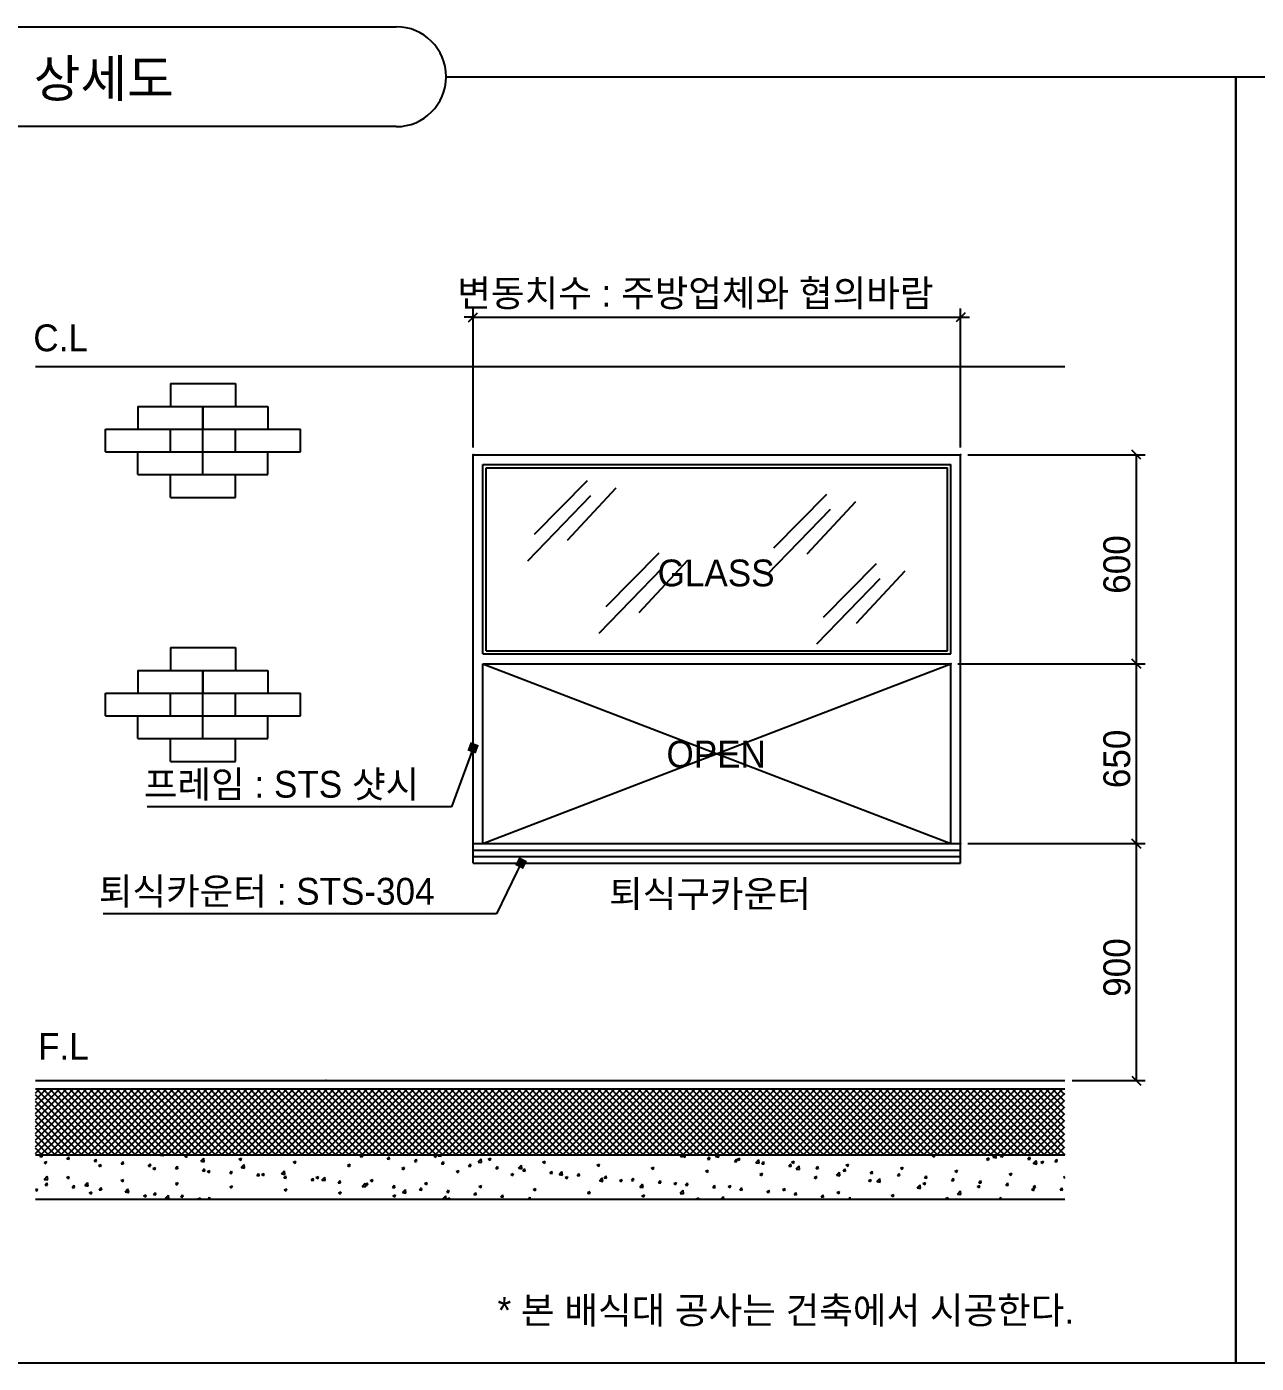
# Model space of a CAD drawing. Header units: millimetres. Extents: x 64500 to 245413, y 550 to 33013.
# Drawn here: x 222193 to 229129, y 2374 to 9909 of the extents above; entities that cross this region are included whole.
import ezdxf
from ezdxf.enums import TextEntityAlignment as Align

# ---------------------------------------------------------------- set-up
doc = ezdxf.new("R2010")
doc.units = ezdxf.units.MM
doc.header["$LTSCALE"] = 150
doc.header["$MEASUREMENT"] = 0
doc.header["$PDSIZE"] = -10
doc.layers.get('0').update_dxf_attribs({"linetype": 'CONTINUOUS'})
doc.layers.get('Defpoints').update_dxf_attribs({"color": 171, "linetype": 'CONTINUOUS'})
doc.layers.add('KITCHEN DIM', color=7, linetype='CONTINUOUS')
doc.layers.add('SUNIL_BLOCK', color=29, linetype='CONTINUOUS')
doc.styles.add('선일금속', font='')
doc.styles.get('선일금속').set_extended_font_data('Dotum')

# ---------------------------------------------------------------- blocks, each defined once
blk = doc.blocks.new('A$C58F52477')
for p, q in [((11610.5, 7020.8), (11550.5, 7020.8)), ((11610.5, 6145.9), (11610.5, 7080.8)), ((11610.5, 7020.8), (14884.2, 7020.8)), ((14884.2, 6145.9), (14884.2, 7080.8)), ((14884.2, 7020.8), (14944.2, 7020.8)), ((14932.2, 6097.9), (16124.9, 6097.9)), ((16064.9, 4695.3), (16064.9, 6097.9)), ((14866.7, 4695.3), (16124.9, 4695.3)), ((14866.7, 4695.3), (16124.9, 4695.3)), ((16064.9, 3488.4), (16064.9, 4695.3)), ((11589.8, 4074.5), (11464.9, 3735.8)), ((11329.9, 3735.8), (9420.8, 3735.8)), ((11464.9, 3735.8), (11329.9, 3735.8)), ((14932.2, 3488.4), (16124.9, 3488.4)), ((14932.2, 3488.4), (16124.9, 3488.4)), ((16064.9, 1897.4), (16064.9, 3488.4)), ((11906.7, 3303.5), (11767.9, 3016.8)), ((11629.9, 3016.8), (9125.2, 3016.8)), ((11767.9, 3016.8), (11629.9, 3016.8)), ((15633.2, 1897.4), (16124.9, 1897.4))]:
    blk.add_line(p, q)
at = {"color": 0, "linetype": 'ByBlock', "lineweight": -2}
for p, q in [((11580.5, 6990.8), (11640.5, 7050.8)), ((14914.2, 7050.8), (14854.2, 6990.8)), ((16094.9, 6067.9), (16034.9, 6127.9)), ((16034.9, 4725.3), (16094.9, 4665.3)), ((16094.9, 4665.3), (16034.9, 4725.3)), ((11600.2, 4102.7), (11589.8, 4074.5)), ((16034.9, 3518.4), (16094.9, 3458.4)), ((16094.9, 3458.4), (16034.9, 3518.4)), ((11919.8, 3330.5), (11906.7, 3303.5)), ((16034.9, 1927.4), (16094.9, 1867.4))]:
    blk.add_line(p, q, dxfattribs=at)
at = {"color": 0, "linetype": 'ByBlock'}
for points in [[(11572, 4113.1), (11592.8, 4169.4), (11628.3, 4092.3), (11649.1, 4148.6)], [(11892.8, 3343.6), (11919, 3397.6), (11946.8, 3317.4), (11972.9, 3371.4)]]:
    blk.add_solid(points, dxfattribs=at)
at = {"layer": 'Defpoints', "color": 0, "linetype": 'ByBlock'}
blk.add_point((15585.2, 1897.4), dxfattribs=at)
at = {"layer": 'SUNIL_BLOCK'}
for p, q in [((5637.7, 8970.9), (11094.3, 8970.9)), ((11429.4, 8635.8), (16732, 8635.8)), ((16732, 8635.8), (16732, 0)), ((11094.3, 8300.7), (5637.7, 8300.7)), ((8670.7, 6690.5), (15585.2, 6690.5)), ((9577.9, 6575.8), (10014.4, 6575.8)), ((9577.9, 6575.8), (9577.9, 6423)), ((10014.4, 6575.8), (10014.4, 6423)), ((9359.7, 6423), (10232.7, 6423)), ((9359.7, 6423), (9359.7, 6270.3)), ((9796.2, 5964.7), (9796.2, 6423)), ((9796.2, 6423), (9796.2, 6270.3)), ((9796.2, 6423), (9796.2, 6270.3)), ((10232.7, 6423), (10232.7, 6270.3)), ((9141.4, 6270.3), (10450.9, 6270.3)), ((9141.4, 6117.5), (9141.4, 6270.3)), ((9359.7, 6270.3), (10232.7, 6270.3)), ((9577.9, 6117.5), (9577.9, 6270.3)), ((10014.4, 6117.5), (10014.4, 6270.3)), ((10450.9, 6117.5), (10450.9, 6270.3)), ((9141.4, 6117.5), (10450.9, 6117.5)), ((9359.7, 5964.7), (9359.7, 6117.5)), ((9796.2, 5964.7), (9796.2, 6117.5)), ((9796.2, 5964.7), (9796.2, 6117.5)), ((10232.7, 5964.7), (10232.7, 6117.5)), ((11610.5, 6097.9), (14884.2, 6097.9)), ((11610.5, 3357.5), (11610.5, 6097.9)), ((11676, 6032.5), (14818.7, 6032.5)), ((11676, 4760.8), (11676, 6032.5)), ((11697.8, 6010.6), (14796.9, 6010.6)), ((11697.8, 4782.6), (11697.8, 6010.6)), ((14796.9, 4782.6), (14796.9, 6010.6)), ((14818.7, 4760.8), (14818.7, 6032.5)), ((14884.2, 3357.5), (14884.2, 6097.9)), ((9359.7, 5964.7), (10232.7, 5964.7)), ((9577.9, 5811.9), (9577.9, 5964.7)), ((10014.4, 5811.9), (10014.4, 5964.7)), ((12375.9, 5923.2), (12019.9, 5562.2)), ((12569.9, 5874.2), (12242.9, 5522.2)), ((13983.9, 5831.2), (13627.9, 5470.2)), ((9577.9, 5811.9), (10014.4, 5811.9)), ((12399.9, 5822.2), (11974.9, 5384.2)), ((14177.9, 5782.2), (13850.9, 5430.2)), ((14007.9, 5730.2), (13582.9, 5292.2)), ((12856.9, 5437.2), (12500.9, 5076.2)), ((13050.9, 5388.2), (12723.9, 5036.2)), ((12880.9, 5336.2), (12455.9, 4898.2)), ((14316.9, 5366.2), (13960.9, 5005.2)), ((14510.9, 5317.2), (14183.9, 4965.2)), ((14340.9, 5265.2), (13915.9, 4827.2)), ((9577.9, 4803.8), (10014.4, 4803.8)), ((9577.9, 4803.8), (9577.9, 4651)), ((10014.4, 4803.8), (10014.4, 4651)), ((11676, 4760.8), (14818.7, 4760.8)), ((11697.8, 4782.6), (14796.9, 4782.6)), ((11676, 4695.3), (14818.7, 3488.4)), ((11676, 3488.4), (14818.7, 4695.3)), ((11676, 4695.3), (14818.7, 4695.3)), ((11676, 4695.3), (14818.7, 4695.3)), ((11676, 3488.4), (11676, 4695.3)), ((14818.7, 3488.4), (14818.7, 4695.3)), ((9359.7, 4651), (10232.7, 4651)), ((9359.7, 4651), (9359.7, 4498.3)), ((9796.2, 4192.7), (9796.2, 4651)), ((9796.2, 4651), (9796.2, 4498.3)), ((9796.2, 4651), (9796.2, 4498.3)), ((10232.7, 4651), (10232.7, 4498.3)), ((9141.4, 4498.3), (10450.9, 4498.3)), ((9141.4, 4345.5), (9141.4, 4498.3)), ((9359.7, 4498.3), (10232.7, 4498.3)), ((9577.9, 4345.5), (9577.9, 4498.3)), ((10014.4, 4345.5), (10014.4, 4498.3)), ((10450.9, 4345.5), (10450.9, 4498.3)), ((9141.4, 4345.5), (10450.9, 4345.5)), ((9359.7, 4192.7), (9359.7, 4345.5)), ((9796.2, 4192.7), (9796.2, 4345.5)), ((9796.2, 4192.7), (9796.2, 4345.5)), ((10232.7, 4192.7), (10232.7, 4345.5)), ((9359.7, 4192.7), (10232.7, 4192.7)), ((9577.9, 4039.9), (9577.9, 4192.7)), ((10014.4, 4039.9), (10014.4, 4192.7)), ((9577.9, 4039.9), (10014.4, 4039.9)), ((11610.5, 3488.4), (14884.2, 3488.4)), ((11610.5, 3444.8), (14884.2, 3444.8)), ((11610.5, 3401.2), (14884.2, 3401.2)), ((11610.5, 3357.5), (14884.2, 3357.5)), ((8670.7, 1897.4), (15585.2, 1897.4)), ((8670.7, 1842.8), (15585.2, 1842.8)), ((8670.7, 1812.3), (8701.2, 1842.8)), ((8670.7, 1767.4), (8746.1, 1842.8)), ((8670.7, 1722.5), (8791, 1842.8)), ((8670.7, 1677.6), (8835.9, 1842.8)), ((8670.7, 1632.7), (8880.8, 1842.8)), ((8670.7, 1587.8), (8925.7, 1842.8)), ((8670.7, 1542.9), (8970.6, 1842.8)), ((8670.7, 1498), (9015.5, 1842.8)), ((8670.7, 1453.1), (9060.4, 1842.8)), ((8670.7, 1408.2), (9105.3, 1842.8)), ((9072.7, 1400.2), (8670.7, 1802.2)), ((9117.6, 1400.2), (8675, 1842.8)), ((8707.6, 1400.2), (9150.2, 1842.8)), ((9162.5, 1400.2), (8719.9, 1842.8)), ((8752.5, 1400.2), (9195.1, 1842.8)), ((9207.4, 1400.2), (8764.8, 1842.8)), ((8797.4, 1400.2), (9240, 1842.8)), ((9252.3, 1400.2), (8809.7, 1842.8)), ((8842.3, 1400.2), (9284.9, 1842.8)), ((9297.2, 1400.2), (8854.6, 1842.8)), ((8887.2, 1400.2), (9329.8, 1842.8)), ((9342.1, 1400.2), (8899.5, 1842.8)), ((8932.1, 1400.2), (9374.7, 1842.8)), ((9387, 1400.2), (8944.4, 1842.8)), ((8977, 1400.2), (9419.6, 1842.8)), ((9431.9, 1400.2), (8989.3, 1842.8)), ((9021.9, 1400.2), (9464.5, 1842.8)), ((9476.8, 1400.2), (9034.2, 1842.8)), ((9066.8, 1400.2), (9509.4, 1842.8)), ((9521.7, 1400.2), (9079.1, 1842.8)), ((9111.7, 1400.2), (9554.3, 1842.8)), ((9566.6, 1400.2), (9124, 1842.8)), ((9156.6, 1400.2), (9599.2, 1842.8)), ((9611.5, 1400.2), (9168.9, 1842.8)), ((9201.5, 1400.2), (9644.1, 1842.8)), ((9656.4, 1400.2), (9213.8, 1842.8)), ((9246.4, 1400.2), (9689, 1842.8)), ((9701.4, 1400.2), (9258.7, 1842.8)), ((9291.3, 1400.2), (9733.9, 1842.8)), ((9746.3, 1400.2), (9303.6, 1842.8)), ((9336.2, 1400.2), (9778.8, 1842.8)), ((9791.2, 1400.2), (9348.5, 1842.8)), ((9381.1, 1400.2), (9823.7, 1842.8)), ((9836.1, 1400.2), (9393.4, 1842.8)), ((9426, 1400.2), (9868.6, 1842.8)), ((9881, 1400.2), (9438.3, 1842.8)), ((9470.9, 1400.2), (9913.5, 1842.8)), ((9925.9, 1400.2), (9483.2, 1842.8)), ((9515.8, 1400.2), (9958.4, 1842.8)), ((9970.8, 1400.2), (9528.1, 1842.8)), ((9560.7, 1400.2), (10003.3, 1842.8)), ((10015.7, 1400.2), (9573, 1842.8)), ((9605.6, 1400.2), (10048.2, 1842.8)), ((10060.6, 1400.2), (9617.9, 1842.8)), ((9650.5, 1400.2), (10093.1, 1842.8)), ((10105.5, 1400.2), (9662.8, 1842.8)), ((9695.4, 1400.2), (10138, 1842.8)), ((10150.4, 1400.2), (9707.7, 1842.8)), ((9740.3, 1400.2), (10182.9, 1842.8)), ((10195.3, 1400.2), (9752.6, 1842.8)), ((9785.2, 1400.2), (10227.8, 1842.8)), ((10240.2, 1400.2), (9797.5, 1842.8)), ((9830.1, 1400.2), (10272.7, 1842.8)), ((10285.1, 1400.2), (9842.4, 1842.8)), ((9875, 1400.2), (10317.6, 1842.8)), ((10330, 1400.2), (9887.3, 1842.8)), ((9919.9, 1400.2), (10362.5, 1842.8)), ((10374.9, 1400.2), (9932.2, 1842.8)), ((9964.8, 1400.2), (10407.4, 1842.8)), ((10419.8, 1400.2), (9977.1, 1842.8)), ((10009.7, 1400.2), (10452.3, 1842.8)), ((10464.7, 1400.2), (10022, 1842.8)), ((10054.6, 1400.2), (10497.2, 1842.8)), ((10509.6, 1400.2), (10066.9, 1842.8)), ((10099.5, 1400.2), (10542.1, 1842.8)), ((10554.5, 1400.2), (10111.8, 1842.8)), ((10144.4, 1400.2), (10587, 1842.8)), ((10599.4, 1400.2), (10156.7, 1842.8)), ((10189.3, 1400.2), (10632, 1842.8)), ((10644.3, 1400.2), (10201.6, 1842.8)), ((10234.2, 1400.2), (10676.9, 1842.8)), ((10689.2, 1400.2), (10246.5, 1842.8)), ((10279.1, 1400.2), (10721.8, 1842.8)), ((10734.1, 1400.2), (10291.4, 1842.8)), ((10324, 1400.2), (10766.7, 1842.8)), ((10779, 1400.2), (10336.3, 1842.8)), ((10368.9, 1400.2), (10811.6, 1842.8)), ((10823.9, 1400.2), (10381.2, 1842.8)), ((10413.8, 1400.2), (10856.5, 1842.8)), ((10868.8, 1400.2), (10426.1, 1842.8)), ((10458.7, 1400.2), (10901.4, 1842.8)), ((10913.7, 1400.2), (10471, 1842.8)), ((10503.6, 1400.2), (10946.3, 1842.8)), ((10958.6, 1400.2), (10515.9, 1842.8)), ((10548.5, 1400.2), (10991.2, 1842.8)), ((11003.5, 1400.2), (10560.8, 1842.8)), ((10593.4, 1400.2), (11036.1, 1842.8)), ((11048.4, 1400.2), (10605.7, 1842.8)), ((10638.3, 1400.2), (11081, 1842.8)), ((11093.3, 1400.2), (10650.6, 1842.8)), ((10683.2, 1400.2), (11125.9, 1842.8)), ((11138.2, 1400.2), (10695.5, 1842.8)), ((10728.1, 1400.2), (11170.8, 1842.8)), ((11183.1, 1400.2), (10740.4, 1842.8)), ((10773, 1400.2), (11215.7, 1842.8)), ((11228, 1400.2), (10785.3, 1842.8)), ((10817.9, 1400.2), (11260.6, 1842.8)), ((11272.9, 1400.2), (10830.2, 1842.8)), ((10862.8, 1400.2), (11305.5, 1842.8)), ((11317.8, 1400.2), (10875.1, 1842.8)), ((10907.7, 1400.2), (11350.4, 1842.8)), ((11362.7, 1400.2), (10920, 1842.8)), ((10952.6, 1400.2), (11395.3, 1842.8)), ((11407.6, 1400.2), (10965, 1842.8)), ((10997.5, 1400.2), (11440.2, 1842.8)), ((11452.5, 1400.2), (11009.9, 1842.8)), ((11042.4, 1400.2), (11485.1, 1842.8)), ((11497.4, 1400.2), (11054.8, 1842.8)), ((11087.3, 1400.2), (11530, 1842.8)), ((11542.3, 1400.2), (11099.7, 1842.8)), ((11132.2, 1400.2), (11574.9, 1842.8)), ((11587.2, 1400.2), (11144.6, 1842.8)), ((11177.1, 1400.2), (11619.8, 1842.8)), ((11632.1, 1400.2), (11189.5, 1842.8)), ((11222, 1400.2), (11664.7, 1842.8)), ((11677, 1400.2), (11234.4, 1842.8)), ((11266.9, 1400.2), (11709.6, 1842.8)), ((11721.9, 1400.2), (11279.3, 1842.8)), ((11311.8, 1400.2), (11754.5, 1842.8)), ((11766.8, 1400.2), (11324.2, 1842.8)), ((11356.7, 1400.2), (11799.4, 1842.8)), ((11811.7, 1400.2), (11369.1, 1842.8)), ((11401.6, 1400.2), (11844.3, 1842.8)), ((11856.6, 1400.2), (11414, 1842.8)), ((11446.5, 1400.2), (11889.2, 1842.8)), ((11901.5, 1400.2), (11458.9, 1842.8)), ((11491.4, 1400.2), (11934.1, 1842.8)), ((11946.4, 1400.2), (11503.8, 1842.8)), ((11536.3, 1400.2), (11979, 1842.8)), ((11991.3, 1400.2), (11548.7, 1842.8)), ((11581.2, 1400.2), (12023.9, 1842.8)), ((12036.2, 1400.2), (11593.6, 1842.8)), ((11626.1, 1400.2), (12068.8, 1842.8)), ((12081.1, 1400.2), (11638.5, 1842.8)), ((11671, 1400.2), (12113.7, 1842.8)), ((12126, 1400.2), (11683.4, 1842.8)), ((11715.9, 1400.2), (12158.6, 1842.8)), ((12170.9, 1400.2), (11728.3, 1842.8)), ((11760.8, 1400.2), (12203.5, 1842.8)), ((12215.8, 1400.2), (11773.2, 1842.8)), ((11805.7, 1400.2), (12248.4, 1842.8)), ((12260.7, 1400.2), (11818.1, 1842.8)), ((11850.6, 1400.2), (12293.3, 1842.8)), ((12305.6, 1400.2), (11863, 1842.8)), ((11895.6, 1400.2), (12338.2, 1842.8)), ((12350.5, 1400.2), (11907.9, 1842.8)), ((11940.5, 1400.2), (12383.1, 1842.8)), ((12395.4, 1400.2), (11952.8, 1842.8)), ((11985.4, 1400.2), (12428, 1842.8)), ((12440.3, 1400.2), (11997.7, 1842.8)), ((12030.3, 1400.2), (12472.9, 1842.8)), ((12485.2, 1400.2), (12042.6, 1842.8)), ((12075.2, 1400.2), (12517.8, 1842.8)), ((12530.1, 1400.2), (12087.5, 1842.8)), ((12120.1, 1400.2), (12562.7, 1842.8)), ((12575, 1400.2), (12132.4, 1842.8)), ((12165, 1400.2), (12607.6, 1842.8)), ((12619.9, 1400.2), (12177.3, 1842.8)), ((12209.9, 1400.2), (12652.5, 1842.8)), ((12664.8, 1400.2), (12222.2, 1842.8)), ((12254.8, 1400.2), (12697.4, 1842.8)), ((12709.7, 1400.2), (12267.1, 1842.8)), ((12299.7, 1400.2), (12742.3, 1842.8)), ((12754.6, 1400.2), (12312, 1842.8)), ((12344.6, 1400.2), (12787.2, 1842.8)), ((12799.5, 1400.2), (12356.9, 1842.8)), ((12389.5, 1400.2), (12832.1, 1842.8)), ((12844.4, 1400.2), (12401.8, 1842.8)), ((12434.4, 1400.2), (12877, 1842.8)), ((12889.3, 1400.2), (12446.7, 1842.8)), ((12479.3, 1400.2), (12921.9, 1842.8)), ((12934.2, 1400.2), (12491.6, 1842.8)), ((12524.2, 1400.2), (12966.8, 1842.8)), ((12979.1, 1400.2), (12536.5, 1842.8)), ((12569.1, 1400.2), (13011.7, 1842.8)), ((13024, 1400.2), (12581.4, 1842.8)), ((12614, 1400.2), (13056.6, 1842.8)), ((13068.9, 1400.2), (12626.3, 1842.8)), ((12658.9, 1400.2), (13101.5, 1842.8)), ((13113.8, 1400.2), (12671.2, 1842.8)), ((12703.8, 1400.2), (13146.4, 1842.8)), ((13158.7, 1400.2), (12716.1, 1842.8)), ((12748.7, 1400.2), (13191.3, 1842.8)), ((13203.7, 1400.2), (12761, 1842.8)), ((12793.6, 1400.2), (13236.2, 1842.8)), ((13248.6, 1400.2), (12805.9, 1842.8)), ((12838.5, 1400.2), (13281.1, 1842.8)), ((13293.5, 1400.2), (12850.8, 1842.8)), ((12883.4, 1400.2), (13326, 1842.8)), ((13338.4, 1400.2), (12895.7, 1842.8)), ((12928.3, 1400.2), (13370.9, 1842.8)), ((13383.3, 1400.2), (12940.6, 1842.8)), ((12973.2, 1400.2), (13415.8, 1842.8)), ((13428.2, 1400.2), (12985.5, 1842.8)), ((13018.1, 1400.2), (13460.7, 1842.8)), ((13473.1, 1400.2), (13030.4, 1842.8)), ((13063, 1400.2), (13505.6, 1842.8)), ((13518, 1400.2), (13075.3, 1842.8)), ((13107.9, 1400.2), (13550.5, 1842.8)), ((13562.9, 1400.2), (13120.2, 1842.8)), ((13152.8, 1400.2), (13595.4, 1842.8)), ((13607.8, 1400.2), (13165.1, 1842.8)), ((13197.7, 1400.2), (13640.3, 1842.8)), ((13652.7, 1400.2), (13210, 1842.8)), ((13242.6, 1400.2), (13685.2, 1842.8)), ((13697.6, 1400.2), (13254.9, 1842.8)), ((13287.5, 1400.2), (13730.1, 1842.8)), ((13742.5, 1400.2), (13299.8, 1842.8)), ((13332.4, 1400.2), (13775, 1842.8)), ((13787.4, 1400.2), (13344.7, 1842.8)), ((13377.3, 1400.2), (13819.9, 1842.8)), ((13832.3, 1400.2), (13389.6, 1842.8)), ((13422.2, 1400.2), (13864.8, 1842.8)), ((13877.2, 1400.2), (13434.5, 1842.8)), ((13467.1, 1400.2), (13909.7, 1842.8)), ((13922.1, 1400.2), (13479.4, 1842.8)), ((13512, 1400.2), (13954.6, 1842.8)), ((13967, 1400.2), (13524.3, 1842.8)), ((13556.9, 1400.2), (13999.5, 1842.8)), ((14011.9, 1400.2), (13569.2, 1842.8)), ((13601.8, 1400.2), (14044.4, 1842.8)), ((14056.8, 1400.2), (13614.1, 1842.8)), ((13646.7, 1400.2), (14089.3, 1842.8)), ((14101.7, 1400.2), (13659, 1842.8)), ((13691.6, 1400.2), (14134.2, 1842.8)), ((14146.6, 1400.2), (13703.9, 1842.8)), ((13736.5, 1400.2), (14179.2, 1842.8)), ((14191.5, 1400.2), (13748.8, 1842.8)), ((13781.4, 1400.2), (14224.1, 1842.8)), ((14236.4, 1400.2), (13793.7, 1842.8)), ((13826.3, 1400.2), (14269, 1842.8)), ((14281.3, 1400.2), (13838.6, 1842.8)), ((13871.2, 1400.2), (14313.9, 1842.8)), ((14326.2, 1400.2), (13883.5, 1842.8)), ((13916.1, 1400.2), (14358.8, 1842.8)), ((14371.1, 1400.2), (13928.4, 1842.8)), ((13961, 1400.2), (14403.7, 1842.8)), ((14416, 1400.2), (13973.3, 1842.8)), ((14005.9, 1400.2), (14448.6, 1842.8)), ((14460.9, 1400.2), (14018.2, 1842.8)), ((14050.8, 1400.2), (14493.5, 1842.8)), ((14505.8, 1400.2), (14063.1, 1842.8)), ((14095.7, 1400.2), (14538.4, 1842.8)), ((14550.7, 1400.2), (14108, 1842.8)), ((14140.6, 1400.2), (14583.3, 1842.8)), ((14595.6, 1400.2), (14152.9, 1842.8)), ((14185.5, 1400.2), (14628.2, 1842.8)), ((14640.5, 1400.2), (14197.8, 1842.8)), ((14230.4, 1400.2), (14673.1, 1842.8)), ((14685.4, 1400.2), (14242.7, 1842.8)), ((14275.3, 1400.2), (14718, 1842.8)), ((14730.3, 1400.2), (14287.6, 1842.8)), ((14320.2, 1400.2), (14762.9, 1842.8)), ((14775.2, 1400.2), (14332.5, 1842.8)), ((14365.1, 1400.2), (14807.8, 1842.8)), ((14820.1, 1400.2), (14377.4, 1842.8)), ((14410, 1400.2), (14852.7, 1842.8)), ((14865, 1400.2), (14422.3, 1842.8)), ((14454.9, 1400.2), (14897.6, 1842.8)), ((14909.9, 1400.2), (14467.3, 1842.8)), ((14499.8, 1400.2), (14942.5, 1842.8)), ((14954.8, 1400.2), (14512.2, 1842.8)), ((14544.7, 1400.2), (14987.4, 1842.8)), ((14999.7, 1400.2), (14557.1, 1842.8)), ((14589.6, 1400.2), (15032.3, 1842.8)), ((15044.6, 1400.2), (14602, 1842.8)), ((14634.5, 1400.2), (15077.2, 1842.8)), ((15089.5, 1400.2), (14646.9, 1842.8)), ((14679.4, 1400.2), (15122.1, 1842.8)), ((15134.4, 1400.2), (14691.8, 1842.8)), ((14724.3, 1400.2), (15167, 1842.8)), ((15179.3, 1400.2), (14736.7, 1842.8)), ((14769.2, 1400.2), (15211.9, 1842.8)), ((15224.2, 1400.2), (14781.6, 1842.8)), ((14814.1, 1400.2), (15256.8, 1842.8)), ((15269.1, 1400.2), (14826.5, 1842.8)), ((14859, 1400.2), (15301.7, 1842.8)), ((15314, 1400.2), (14871.4, 1842.8)), ((14903.9, 1400.2), (15346.6, 1842.8)), ((15358.9, 1400.2), (14916.3, 1842.8)), ((14948.8, 1400.2), (15391.5, 1842.8)), ((15403.8, 1400.2), (14961.2, 1842.8)), ((14993.7, 1400.2), (15436.4, 1842.8)), ((15448.7, 1400.2), (15006.1, 1842.8)), ((15038.6, 1400.2), (15481.3, 1842.8)), ((15493.6, 1400.2), (15051, 1842.8)), ((15083.5, 1400.2), (15526.2, 1842.8)), ((15538.5, 1400.2), (15095.9, 1842.8)), ((15128.4, 1400.2), (15571.1, 1842.8)), ((15583.4, 1400.2), (15140.8, 1842.8)), ((15173.3, 1400.2), (15585.2, 1812)), ((15585.2, 1443.3), (15185.7, 1842.8)), ((15585.2, 1488.2), (15230.6, 1842.8)), ((15585.2, 1533.1), (15275.5, 1842.8)), ((15585.2, 1578), (15320.4, 1842.8)), ((15585.2, 1622.9), (15365.3, 1842.8)), ((15585.2, 1667.8), (15410.2, 1842.8)), ((15585.2, 1712.7), (15455.1, 1842.8)), ((15585.2, 1757.6), (15500, 1842.8)), ((15585.2, 1802.5), (15544.9, 1842.8)), ((9027.8, 1400.2), (8670.7, 1757.3)), ((8982.9, 1400.2), (8670.7, 1712.4)), ((15218.2, 1400.2), (15585.2, 1767.1)), ((15263.1, 1400.2), (15585.2, 1722.2)), ((8938, 1400.2), (8670.7, 1667.5)), ((8893.1, 1400.2), (8670.7, 1622.6)), ((15308, 1400.2), (15585.2, 1677.3)), ((15352.9, 1400.2), (15585.2, 1632.4)), ((8848.2, 1400.2), (8670.7, 1577.7)), ((8803.3, 1400.2), (8670.7, 1532.8)), ((15397.9, 1400.2), (15585.2, 1587.5)), ((15442.8, 1400.2), (15585.2, 1542.6)), ((8758.4, 1400.2), (8670.7, 1487.9)), ((8713.5, 1400.2), (8670.7, 1443)), ((15487.7, 1400.2), (15585.2, 1497.7)), ((15532.6, 1400.2), (15585.2, 1452.8)), ((8670.7, 1400.2), (15585.2, 1400.2)), ((8700.5, 1387.6), (8711, 1400.2)), ((8700.5, 1387.5), (8715.7, 1386.2)), ((8716.3, 1385.9), (8713.6, 1400.2)), ((8729, 1348.6), (8746.8, 1355.4)), ((8729.1, 1348.4), (8741.8, 1339.9)), ((8741.8, 1339.9), (8747, 1355.3)), ((8882.6, 1371.6), (8894.9, 1386.2)), ((8882.7, 1371.6), (8897.9, 1370.2)), ((8898.4, 1370), (8895.5, 1385.9)), ((9064.8, 1355.7), (9077.1, 1370.3)), ((9064.9, 1355.6), (9080.1, 1354.3)), ((9080.6, 1354.1), (9077.7, 1370)), ((9247, 1339.7), (9259.3, 1354.3)), ((9262.8, 1338.1), (9259.9, 1354)), ((9510.1, 1397.8), (9512.4, 1400.2)), ((9510.3, 1397.6), (9532.9, 1394.1)), ((9532.7, 1394.2), (9532, 1400.2)), ((9672.5, 1389.8), (9690.3, 1396.7)), ((9672.6, 1389.7), (9685.3, 1381.1)), ((9685.3, 1381.1), (9690.5, 1396.5)), ((9781.2, 1355.8), (9801, 1376.4)), ((9781.3, 1355.5), (9803.9, 1352)), ((9803.8, 1352.1), (9801, 1376.2)), ((10037.5, 1369.5), (10055.3, 1376.3)), ((10037.7, 1369.3), (10050.3, 1360.8)), ((10050.4, 1360.8), (10055.5, 1376.2)), ((10402.5, 1349.2), (10420.3, 1356)), ((10402.7, 1349), (10415.3, 1340.5)), ((10415.4, 1340.5), (10420.5, 1355.8)), ((10851.4, 1387.4), (10862.2, 1400.2)), ((10851.5, 1387.3), (10866.7, 1386)), ((10867.2, 1385.7), (10864.6, 1400.2)), ((11033.6, 1371.4), (11045.9, 1386)), ((11033.7, 1371.3), (11048.9, 1370)), ((11049.4, 1369.8), (11046.5, 1385.7)), ((11215.8, 1355.5), (11228, 1370.1)), ((11215.9, 1355.4), (11231.1, 1354.1)), ((11231.6, 1353.8), (11228.7, 1369.8)), ((11346, 1390.4), (11363.8, 1397.2)), ((11346.2, 1390.2), (11358.8, 1381.7)), ((11358.9, 1381.7), (11364, 1397)), ((11374, 1393), (11380.9, 1400.2)), ((11374.1, 1392.8), (11396.7, 1389.3)), ((11396.6, 1389.3), (11395.4, 1400.2)), ((11398, 1339.5), (11410.2, 1354.1)), ((11413.8, 1337.9), (11410.8, 1353.8)), ((11645.1, 1351), (11664.9, 1371.6)), ((11645.2, 1350.7), (11667.8, 1347.2)), ((11667.7, 1347.3), (11664.9, 1371.4)), ((11711, 1370.1), (11728.8, 1376.9)), ((11711.2, 1369.9), (11723.8, 1361.3)), ((11723.9, 1361.4), (11729, 1376.7)), ((12076.1, 1349.7), (12093.9, 1356.5)), ((12076.2, 1349.5), (12088.9, 1341)), ((12088.9, 1341), (12094.1, 1356.4)), ((13002.4, 1387.1), (13013.3, 1400.2)), ((13002.5, 1387.1), (13017.7, 1385.7)), ((13018.2, 1385.5), (13015.5, 1400.2)), ((13019.6, 1390.9), (13037.3, 1397.8)), ((13019.7, 1390.8), (13032.3, 1382.2)), ((13032.4, 1382.3), (13037.6, 1397.6)), ((13184.6, 1371.2), (13196.8, 1385.8)), ((13184.7, 1371.1), (13199.8, 1369.8)), ((13200.4, 1369.6), (13197.4, 1385.5)), ((13237.9, 1388.2), (13249.4, 1400.2)), ((13238, 1387.9), (13260.6, 1384.4)), ((13260.5, 1384.5), (13258.7, 1400.2)), ((13366.8, 1355.3), (13379, 1369.9)), ((13366.8, 1355.2), (13382, 1353.9)), ((13382.6, 1353.6), (13379.6, 1369.5)), ((13384.6, 1370.6), (13402.4, 1377.4)), ((13384.7, 1370.4), (13397.4, 1361.9)), ((13397.4, 1361.9), (13402.6, 1377.3)), ((13509, 1346.1), (13528.8, 1366.7)), ((13509.1, 1345.9), (13531.7, 1342.4)), ((13531.6, 1342.5), (13528.8, 1366.6)), ((13549, 1339.3), (13561.2, 1353.9)), ((13564.7, 1337.7), (13561.8, 1353.6)), ((13749.6, 1350.3), (13767.4, 1357.1)), ((13749.8, 1350.1), (13762.4, 1341.6)), ((13762.5, 1341.6), (13767.6, 1356.9)), ((14693.1, 1391.5), (14710.9, 1398.3)), ((14693.2, 1391.3), (14705.9, 1382.8)), ((14705.9, 1382.8), (14711.1, 1398.2)), ((15058.1, 1371.2), (15075.9, 1378)), ((15058.3, 1371), (15070.9, 1362.5)), ((15071, 1362.5), (15076.1, 1377.8)), ((15101.8, 1383.3), (15117.9, 1400.2)), ((15101.9, 1383.1), (15124.5, 1379.6)), ((15124.4, 1379.7), (15122, 1400.2)), ((15153.4, 1386.9), (15164.5, 1400.2)), ((15153.4, 1386.9), (15168.6, 1385.5)), ((15169.2, 1385.3), (15166.4, 1400.2)), ((15335.6, 1371), (15347.8, 1385.6)), ((15335.6, 1370.9), (15350.8, 1369.6)), ((15351.3, 1369.3), (15348.4, 1385.2)), ((15372.8, 1341.3), (15392.6, 1361.9)), ((15395.5, 1337.6), (15392.7, 1361.8)), ((15423.2, 1350.8), (15440.9, 1357.6)), ((15423.3, 1350.6), (15435.9, 1342.1)), ((15436, 1342.1), (15441.2, 1357.5)), ((15517.7, 1355), (15530, 1369.6)), ((15517.8, 1355), (15533, 1353.7)), ((15533.5, 1353.4), (15530.6, 1369.3)), ((15577.5, 1400.2), (15585.2, 1407.9)), ((9094, 1328.3), (9111.8, 1335.1)), ((9094.2, 1328.1), (9106.8, 1319.6)), ((9106.9, 1319.6), (9112, 1334.9)), ((9247.1, 1339.7), (9262.3, 1338.3)), ((9429.2, 1323.8), (9441.4, 1338.4)), ((9429.3, 1323.7), (9444.5, 1322.4)), ((9445, 1322.2), (9442.1, 1338.1)), ((9459.1, 1307.9), (9476.8, 1314.7)), ((9459.2, 1307.7), (9471.8, 1299.2)), ((9471.9, 1299.2), (9477.1, 1314.6)), ((9611.4, 1307.9), (9623.6, 1322.5)), ((9611.5, 1307.8), (9626.6, 1306.5)), ((9627.2, 1306.2), (9624.2, 1322.2)), ((9793.6, 1291.9), (9805.8, 1306.5)), ((9793.6, 1291.9), (9808.8, 1290.5)), ((9809.4, 1290.3), (9806.4, 1306.2)), ((9824.1, 1287.6), (9841.9, 1294.4)), ((9824.2, 1287.4), (9836.9, 1278.9)), ((9836.9, 1278.9), (9842.1, 1294.2)), ((9975.7, 1276), (9988, 1290.6)), ((9975.8, 1275.9), (9991, 1274.6)), ((9991.5, 1274.4), (9988.6, 1290.3)), ((10052.3, 1313.7), (10072.1, 1334.4)), ((10052.4, 1313.5), (10075, 1310)), ((10074.9, 1310.1), (10072.1, 1334.2)), ((10157.9, 1260.1), (10170.2, 1274.6)), ((10158, 1260), (10173.2, 1258.7)), ((10173.7, 1258.4), (10170.8, 1274.3)), ((10189.1, 1267.2), (10206.9, 1274.1)), ((10189.3, 1267.1), (10201.9, 1258.5)), ((10202, 1258.5), (10207.1, 1273.9)), ((10323.4, 1271.7), (10343.2, 1292.3)), ((10323.5, 1271.5), (10346.1, 1268)), ((10340.1, 1244.1), (10352.4, 1258.7)), ((10346, 1268), (10343.2, 1292.2)), ((10355.9, 1242.5), (10353, 1258.4)), ((10767.6, 1328.8), (10785.3, 1335.6)), ((10767.7, 1328.6), (10780.3, 1320.1)), ((10780.4, 1320.1), (10785.6, 1335.5)), ((11132.6, 1308.5), (11150.4, 1315.3)), ((11132.7, 1308.3), (11145.4, 1299.8)), ((11145.4, 1299.8), (11150.6, 1315.1)), ((11398.1, 1339.5), (11413.2, 1338.1)), ((11497.6, 1288.1), (11515.4, 1295)), ((11497.8, 1287.9), (11510.4, 1279.4)), ((11510.5, 1279.4), (11515.6, 1294.8)), ((11580.2, 1323.6), (11592.4, 1338.2)), ((11580.2, 1323.5), (11595.4, 1322.2)), ((11596, 1322), (11593, 1337.9)), ((11762.4, 1307.7), (11774.6, 1322.2)), ((11762.4, 1307.6), (11777.6, 1306.3)), ((11778.1, 1306), (11775.2, 1321.9)), ((11862.7, 1267.8), (11880.4, 1274.6)), ((11862.8, 1267.6), (11875.4, 1259.1)), ((11875.5, 1259.1), (11880.7, 1274.4)), ((11916.2, 1308.9), (11936, 1329.5)), ((11916.3, 1308.7), (11938.9, 1305.2)), ((11938.8, 1305.2), (11936, 1329.4)), ((11944.5, 1291.7), (11956.8, 1306.3)), ((11944.6, 1291.6), (11959.8, 1290.3)), ((11960.3, 1290.1), (11957.4, 1306)), ((12126.7, 1275.8), (12139, 1290.4)), ((12126.8, 1275.7), (12142, 1274.4)), ((12142.5, 1274.1), (12139.6, 1290.1)), ((12187.3, 1266.9), (12207, 1287.5)), ((12187.4, 1266.6), (12210, 1263.1)), ((12209.9, 1263.2), (12207.1, 1287.3)), ((12308.9, 1259.8), (12321.2, 1274.4)), ((12309, 1259.8), (12324.2, 1258.4)), ((12324.7, 1258.2), (12321.8, 1274.1)), ((12441.1, 1329.4), (12458.9, 1336.2)), ((12441.3, 1329.2), (12453.9, 1320.7)), ((12454, 1320.7), (12459.1, 1336)), ((12491.1, 1243.9), (12503.3, 1258.5)), ((12506.9, 1242.3), (12503.9, 1258.2)), ((12806.1, 1309), (12823.9, 1315.9)), ((12806.3, 1308.8), (12818.9, 1300.3)), ((12819, 1300.3), (12824.1, 1315.7)), ((13171.2, 1288.7), (13189, 1295.5)), ((13171.3, 1288.5), (13183.9, 1280)), ((13184, 1280), (13189.2, 1295.3)), ((13536.2, 1268.3), (13554, 1275.2)), ((13536.3, 1268.2), (13549, 1259.6)), ((13549, 1339.3), (13564.2, 1337.9)), ((13549, 1259.6), (13554.2, 1275)), ((13731.1, 1323.4), (13743.4, 1338)), ((13731.2, 1323.3), (13746.4, 1322)), ((13746.9, 1321.7), (13744, 1337.7)), ((13780, 1304.1), (13799.8, 1324.7)), ((13780.2, 1303.8), (13802.8, 1300.3)), ((13802.7, 1300.4), (13799.9, 1324.5)), ((13913.3, 1307.4), (13925.6, 1322)), ((13913.4, 1307.4), (13928.6, 1306)), ((13929.1, 1305.8), (13926.2, 1321.7)), ((14051.1, 1262), (14070.9, 1282.7)), ((14051.3, 1261.8), (14073.8, 1258.3)), ((14073.7, 1258.4), (14070.9, 1282.5)), ((14095.5, 1291.5), (14107.8, 1306.1)), ((14095.6, 1291.4), (14110.8, 1290.1)), ((14111.3, 1289.9), (14108.4, 1305.8)), ((14114.6, 1329.9), (14132.4, 1336.7)), ((14114.8, 1329.7), (14127.4, 1321.2)), ((14127.5, 1321.2), (14132.6, 1336.6)), ((14277.7, 1275.6), (14289.9, 1290.2)), ((14277.8, 1275.5), (14292.9, 1274.2)), ((14293.5, 1273.9), (14290.5, 1289.8)), ((14459.9, 1259.6), (14472.1, 1274.2)), ((14459.9, 1259.6), (14475.1, 1258.2)), ((14475.7, 1258), (14472.7, 1273.9)), ((14479.7, 1309.6), (14497.5, 1316.4)), ((14479.8, 1309.4), (14492.5, 1300.9)), ((14492.5, 1300.9), (14497.7, 1316.2)), ((14642.1, 1243.7), (14654.3, 1258.3)), ((14657.8, 1242), (14654.9, 1258)), ((14844.7, 1289.2), (14862.5, 1296.1)), ((14844.9, 1289.1), (14857.5, 1280.5)), ((14857.6, 1280.5), (14862.7, 1295.9)), ((15209.7, 1268.9), (15227.5, 1275.7)), ((15209.9, 1268.7), (15222.5, 1260.2)), ((15222.6, 1260.2), (15227.7, 1275.5)), ((15373, 1341.1), (15395.6, 1337.5)), ((8670.7, 1165.8), (8685, 1171.2)), ((8680, 1155.7), (8685.2, 1171.1)), ((8730.6, 1234.5), (8750.4, 1255.1)), ((8730.7, 1234.2), (8753.3, 1230.7)), ((8735.7, 1196.5), (8747.9, 1211.1)), ((8735.8, 1196.4), (8751, 1195.1)), ((8751.5, 1194.9), (8748.6, 1210.8)), ((8753.2, 1230.8), (8750.4, 1254.9)), ((8880.6, 1246.3), (8898.4, 1253.2)), ((8880.8, 1246.2), (8893.4, 1237.6)), ((8893.5, 1237.6), (8898.6, 1253)), ((8917.9, 1180.6), (8930.1, 1195.2)), ((8918, 1180.5), (8933.1, 1179.2)), ((8933.7, 1178.9), (8930.7, 1194.9)), ((9001.7, 1192.4), (9021.4, 1213.1)), ((9001.8, 1192.2), (9024.4, 1188.7)), ((9024.3, 1188.8), (9021.5, 1212.9)), ((9100.1, 1164.6), (9112.3, 1179.2)), ((9115.9, 1163), (9112.9, 1178.9)), ((9245.6, 1226), (9263.4, 1232.8)), ((9245.8, 1225.8), (9258.4, 1217.3)), ((9258.5, 1217.3), (9263.6, 1232.6)), ((9272.7, 1150.4), (9292.5, 1171)), ((9295.3, 1146.7), (9292.5, 1170.9)), ((9610.7, 1205.7), (9628.5, 1212.5)), ((9610.8, 1205.5), (9623.5, 1197)), ((9623.5, 1197), (9628.7, 1212.3)), ((9975.7, 1185.3), (9993.5, 1192.1)), ((9975.8, 1185.1), (9988.5, 1176.6)), ((9988.6, 1176.6), (9993.7, 1192)), ((10340.2, 1244), (10355.4, 1242.7)), ((10340.7, 1165), (10358.5, 1171.8)), ((10353.6, 1156.3), (10358.7, 1171.6)), ((10522.3, 1228.2), (10534.5, 1242.8)), ((10522.4, 1228.1), (10537.6, 1226.8)), ((10538.1, 1226.5), (10535.2, 1242.5)), ((10554.1, 1246.9), (10571.9, 1253.7)), ((10554.3, 1246.7), (10566.9, 1238.2)), ((10567, 1238.2), (10572.2, 1253.5)), ((10594.5, 1229.7), (10614.2, 1250.3)), ((10594.6, 1229.4), (10617.2, 1225.9)), ((10617.1, 1226), (10614.3, 1250.1)), ((10704.5, 1212.2), (10716.7, 1226.8)), ((10704.6, 1212.2), (10719.7, 1210.8)), ((10720.3, 1210.6), (10717.3, 1226.5)), ((10865.5, 1187.6), (10885.3, 1208.2)), ((10865.7, 1187.4), (10888.2, 1183.9)), ((10888.1, 1183.9), (10885.3, 1208.1)), ((10886.7, 1196.3), (10898.9, 1210.9)), ((10886.7, 1196.2), (10901.9, 1194.9)), ((10902.5, 1194.7), (10899.5, 1210.6)), ((10919.2, 1226.5), (10937, 1233.4)), ((10919.3, 1226.4), (10932, 1217.8)), ((10932, 1217.9), (10937.2, 1233.2)), ((11068.9, 1180.4), (11081.1, 1194.9)), ((11068.9, 1180.3), (11084.1, 1179)), ((11084.6, 1178.7), (11081.7, 1194.6)), ((11251, 1164.4), (11263.3, 1179)), ((11266.8, 1162.8), (11263.9, 1178.7)), ((11284.2, 1206.2), (11302, 1213)), ((11284.4, 1206), (11297, 1197.5)), ((11297.1, 1197.5), (11302.2, 1212.9)), ((11649.2, 1185.9), (11667, 1192.7)), ((11649.4, 1185.7), (11662, 1177.2)), ((11662.1, 1177.2), (11667.2, 1192.5)), ((12014.3, 1165.5), (12032.1, 1172.3)), ((12027.1, 1156.8), (12032.3, 1172.2)), ((12227.7, 1247.4), (12245.5, 1254.3)), ((12227.8, 1247.3), (12240.5, 1238.7)), ((12240.5, 1238.7), (12245.7, 1254.1)), ((12458.3, 1224.8), (12478.1, 1245.4)), ((12458.5, 1224.6), (12481, 1221.1)), ((12480.9, 1221.2), (12478.1, 1245.3)), ((12491.2, 1243.8), (12506.3, 1242.5)), ((12592.7, 1227.1), (12610.5, 1233.9)), ((12592.9, 1226.9), (12605.5, 1218.4)), ((12605.6, 1218.4), (12610.7, 1233.8)), ((12673.3, 1228), (12685.5, 1242.6)), ((12673.3, 1227.9), (12688.5, 1226.6)), ((12689.1, 1226.3), (12686.1, 1242.2)), ((12729.4, 1182.8), (12749.2, 1203.4)), ((12729.5, 1182.5), (12752.1, 1179)), ((12752, 1179.1), (12749.2, 1203.2)), ((12855.5, 1212), (12867.7, 1226.6)), ((12855.5, 1212), (12870.7, 1210.6)), ((12871.2, 1210.4), (12868.3, 1226.3)), ((12957.8, 1206.8), (12975.5, 1213.6)), ((12957.9, 1206.6), (12970.5, 1198.1)), ((12970.6, 1198.1), (12975.8, 1213.4)), ((13037.6, 1196.1), (13049.9, 1210.7)), ((13037.7, 1196), (13052.9, 1194.7)), ((13053.4, 1194.4), (13050.5, 1210.4)), ((13219.8, 1180.1), (13232.1, 1194.7)), ((13219.9, 1180.1), (13235.1, 1178.7)), ((13235.6, 1178.5), (13232.7, 1194.4)), ((13322.8, 1186.4), (13340.6, 1193.2)), ((13322.9, 1186.2), (13335.6, 1177.7)), ((13335.6, 1177.7), (13340.8, 1193.1)), ((13402, 1164.2), (13414.3, 1178.8)), ((13417.8, 1162.6), (13414.9, 1178.5)), ((13687.8, 1166.1), (13705.6, 1172.9)), ((13700.7, 1157.4), (13705.8, 1172.7)), ((13901.2, 1248), (13919, 1254.8)), ((13901.4, 1247.8), (13914, 1239.3)), ((13914.1, 1239.3), (13919.2, 1254.7)), ((14266.3, 1227.7), (14284, 1234.5)), ((14266.4, 1227.5), (14279, 1219)), ((14279.1, 1219), (14284.3, 1234.3)), ((14322.2, 1220), (14342, 1240.6)), ((14322.3, 1219.8), (14344.9, 1216.3)), ((14344.8, 1216.3), (14342, 1240.5)), ((14593.3, 1178), (14613.1, 1198.6)), ((14593.4, 1177.7), (14616, 1174.2)), ((14615.9, 1174.3), (14613.1, 1198.4)), ((14631.3, 1207.3), (14649.1, 1214.1)), ((14631.4, 1207.1), (14644.1, 1198.6)), ((14642.1, 1243.6), (14657.3, 1242.3)), ((14644.1, 1198.6), (14649.3, 1214)), ((14824.2, 1227.7), (14836.5, 1242.3)), ((14824.3, 1227.7), (14839.5, 1226.3)), ((14840, 1226.1), (14837.1, 1242)), ((14996.3, 1187), (15014.1, 1193.8)), ((14996.5, 1186.8), (15009.1, 1178.3)), ((15006.4, 1211.8), (15018.7, 1226.4)), ((15006.5, 1211.7), (15021.7, 1210.4)), ((15009.2, 1178.3), (15014.3, 1193.6)), ((15022.2, 1210.1), (15019.3, 1226.1)), ((15188.6, 1195.9), (15200.9, 1210.5)), ((15188.7, 1195.8), (15203.9, 1194.5)), ((15204.4, 1194.2), (15201.5, 1210.1)), ((15361.4, 1166.6), (15379.1, 1173.5)), ((15361.5, 1166.4), (15374.1, 1157.9)), ((15370.8, 1179.9), (15383, 1194.5)), ((15370.9, 1179.9), (15386, 1178.5)), ((15374.2, 1157.9), (15379.4, 1173.3)), ((15386.6, 1178.3), (15383.6, 1194.2)), ((15553, 1164), (15565.2, 1178.6)), ((15568.8, 1162.3), (15565.8, 1178.2)), ((15574.8, 1248.5), (15585.2, 1252.6)), ((15574.9, 1248.4), (15585.2, 1241.4)), ((8670.7, 1162), (8680, 1155.7)), ((8670.7, 1101.8), (15585.2, 1101.8)), ((9032.2, 1144.1), (9050, 1150.9)), ((9032.4, 1143.9), (9045, 1135.4)), ((9045.1, 1135.4), (9050.2, 1150.7)), ((9100.1, 1164.6), (9115.3, 1163.2)), ((9272.9, 1150.2), (9295.4, 1146.7)), ((9282.3, 1148.7), (9294.5, 1163.3)), ((9282.3, 1148.6), (9297.5, 1147.3)), ((9298.1, 1147.1), (9295.1, 1163)), ((9397.3, 1123.7), (9415, 1130.6)), ((9397.4, 1123.5), (9410, 1115)), ((9410.1, 1115), (9415.3, 1130.4)), ((9464.4, 1132.7), (9476.7, 1147.3)), ((9464.5, 1132.7), (9479.7, 1131.4)), ((9480.2, 1131.1), (9477.3, 1147)), ((9543.8, 1108.4), (9563.6, 1129)), ((9543.9, 1108.1), (9566.5, 1104.6)), ((9566.4, 1104.7), (9563.6, 1128.8)), ((9646.6, 1116.8), (9658.9, 1131.4)), ((9646.7, 1116.7), (9661.9, 1115.4)), ((9662.4, 1115.2), (9659.5, 1131.1)), ((9762.3, 1103.4), (9780.1, 1110.2)), ((9762.4, 1103.2), (9764.5, 1101.8)), ((9777.5, 1101.8), (9780.3, 1110)), ((9829.6, 1101.8), (9841.1, 1115.5)), ((9844.1, 1101.8), (9841.7, 1115.2)), ((10340.9, 1164.8), (10353.5, 1156.3)), ((10705.8, 1144.6), (10723.5, 1151.5)), ((10705.9, 1144.4), (10718.5, 1135.9)), ((10718.6, 1135.9), (10723.8, 1151.3)), ((11070.8, 1124.3), (11088.6, 1131.1)), ((11070.9, 1124.1), (11083.6, 1115.6)), ((11083.6, 1115.6), (11088.8, 1130.9)), ((11136.6, 1145.6), (11156.4, 1166.2)), ((11136.7, 1145.3), (11159.3, 1141.8)), ((11159.2, 1141.9), (11156.4, 1166)), ((11251.1, 1164.3), (11266.3, 1163)), ((11407.7, 1103.5), (11427.5, 1124.1)), ((11407.8, 1103.3), (11417.1, 1101.8)), ((11430.1, 1101.8), (11427.5, 1124)), ((11433.2, 1148.5), (11445.5, 1163.1)), ((11433.3, 1148.4), (11448.5, 1147.1)), ((11435.8, 1103.9), (11453.6, 1110.8)), ((11436, 1103.8), (11438.8, 1101.8)), ((11449, 1146.8), (11446.1, 1162.8)), ((11450.9, 1101.8), (11453.8, 1110.6)), ((11615.4, 1132.5), (11627.7, 1147.1)), ((11615.5, 1132.5), (11630.7, 1131.1)), ((11631.2, 1130.9), (11628.3, 1146.8)), ((11797.6, 1116.6), (11809.8, 1131.2)), ((11797.7, 1116.5), (11812.8, 1115.2)), ((11813.4, 1115), (11810.4, 1130.9)), ((11980.8, 1101.8), (11992, 1115.3)), ((11995, 1101.8), (11992.6, 1114.9)), ((12014.4, 1165.3), (12027.1, 1156.8)), ((12379.3, 1145.2), (12397.1, 1152)), ((12379.4, 1145), (12392.1, 1136.5)), ((12392.2, 1136.5), (12397.3, 1151.8)), ((12744.3, 1124.8), (12762.1, 1131.7)), ((12744.5, 1124.7), (12757.1, 1116.1)), ((12757.2, 1116.1), (12762.3, 1131.5)), ((13000.5, 1140.7), (13020.3, 1161.4)), ((13000.6, 1140.5), (13023.2, 1137)), ((13023.1, 1137.1), (13020.3, 1161.2)), ((13109.4, 1104.5), (13127.2, 1111.3)), ((13109.5, 1104.3), (13113.2, 1101.8)), ((13124.2, 1101.8), (13127.4, 1111.1)), ((13274.6, 1101.8), (13291.4, 1119.3)), ((13293.4, 1101.8), (13291.4, 1119.2)), ((13402.1, 1164.1), (13417.3, 1162.8)), ((13584.2, 1148.3), (13596.4, 1162.9)), ((13584.3, 1148.2), (13599.4, 1146.9)), ((13600, 1146.6), (13597, 1162.5)), ((13688, 1165.9), (13700.6, 1157.4)), ((13766.4, 1132.3), (13778.6, 1146.9)), ((13766.4, 1132.3), (13781.6, 1130.9)), ((13782.2, 1130.7), (13779.2, 1146.6)), ((13948.6, 1116.4), (13960.8, 1131)), ((13948.6, 1116.3), (13963.8, 1115)), ((13964.3, 1114.7), (13961.4, 1130.7)), ((14052.8, 1145.7), (14070.6, 1152.6)), ((14053, 1145.6), (14065.6, 1137)), ((14065.7, 1137), (14070.8, 1152.4)), ((14131.9, 1101.8), (14143, 1115)), ((14146, 1101.8), (14143.6, 1114.7)), ((14417.9, 1125.4), (14435.7, 1132.2)), ((14418, 1125.2), (14430.7, 1116.7)), ((14430.7, 1116.7), (14435.9, 1132)), ((14782.9, 1105), (14800.7, 1111.9)), ((14783.1, 1104.9), (14787.5, 1101.8)), ((14797.6, 1101.8), (14800.9, 1111.7)), ((14864.4, 1135.9), (14884.1, 1156.5)), ((14864.5, 1135.7), (14887.1, 1132.2)), ((14887, 1132.2), (14884.2, 1156.4)), ((15143.1, 1101.8), (15155.2, 1114.5)), ((15156.7, 1101.8), (15155.3, 1114.3)), ((15553, 1163.9), (15568.2, 1162.6)), ((16732, 0), (0, 0))]:
    blk.add_line(p, q, dxfattribs=at)
blk.add_arc((11094.3, 8635.8), 335.1, 270.00005, 90, dxfattribs=at)
for p in [(11610.5, 6097.9), (11610.5, 6097.9), (14884.2, 6097.9), (14818.7, 4695.3), (14884.2, 3488.4), (10624.1, 1897.4)]:
    blk.add_point(p, dxfattribs=at)
at = {"color": 7, "style": '선일금속'}
for s, p in [('변동치수 : 주방업체와 협의바람', (11504.3, 7092.8)), ('프레임 : STS 샷시', (9399.4, 3796.5)), ('퇴식카운터 : STS-304', (9096.6, 3078.2))]:
    blk.add_text(s, height=180, dxfattribs=at).set_placement(p)
for s, p in [('600', (16023.2, 5165)), ('650', (16023.2, 3860.2)), ('900', (16023.4, 2459.8))]:
    blk.add_text(s, height=180, rotation=90, dxfattribs=at).set_placement(p)
at = {"layer": 'SUNIL_BLOCK', "color": 7, "style": '선일금속'}
blk.add_text('퇴식카운터 상세도', height=250, dxfattribs=at).set_placement((8300.4, 8499), align=Align.CENTER)
for s, p in [('C.L', (8656.8, 6792.8)), ('GLASS', (12849.7, 5214.8)), ('OPEN', (12909.1, 3998.9)), ('퇴식구카운터', (12523.7, 3060.8)), ('F.L', (8689, 2037.4)), ('* 본 배식대 공사는 건축에서 시공한다.', (11774.7, 265.8))]:
    blk.add_text(s, height=180, dxfattribs=at).set_placement(p)
blk = doc.blocks.new('A$C5E8D4D77')
at = {"layer": 'SUNIL_BLOCK', "color": 7}
for p, q in [((0, 0), (0, 3256.6)), ((0, 3256.6), (1399.6, 3256.6)), ((5109.7, 0), (0, 0))]:
    blk.add_line(p, q, dxfattribs=at)

msp = doc.modelspace()

# ---------------------------------------------------------------- block references
at = {"xscale": 0.8399999999999999, "yscale": 0.8399999999999999, "zscale": 0.8399999999999999}
msp.add_blockref('A$C58F52477', (214958.2, 2373.7), dxfattribs=at)
at = {"layer": 'KITCHEN DIM', "color": 2, "xscale": 2.227500027142808, "yscale": 2.227500027142808, "zscale": 2.227500027142808}
msp.add_blockref('A$C5E8D4D77', (229013.1, 2373.7), dxfattribs=at)

doc.saveas('drawing.dxf')
